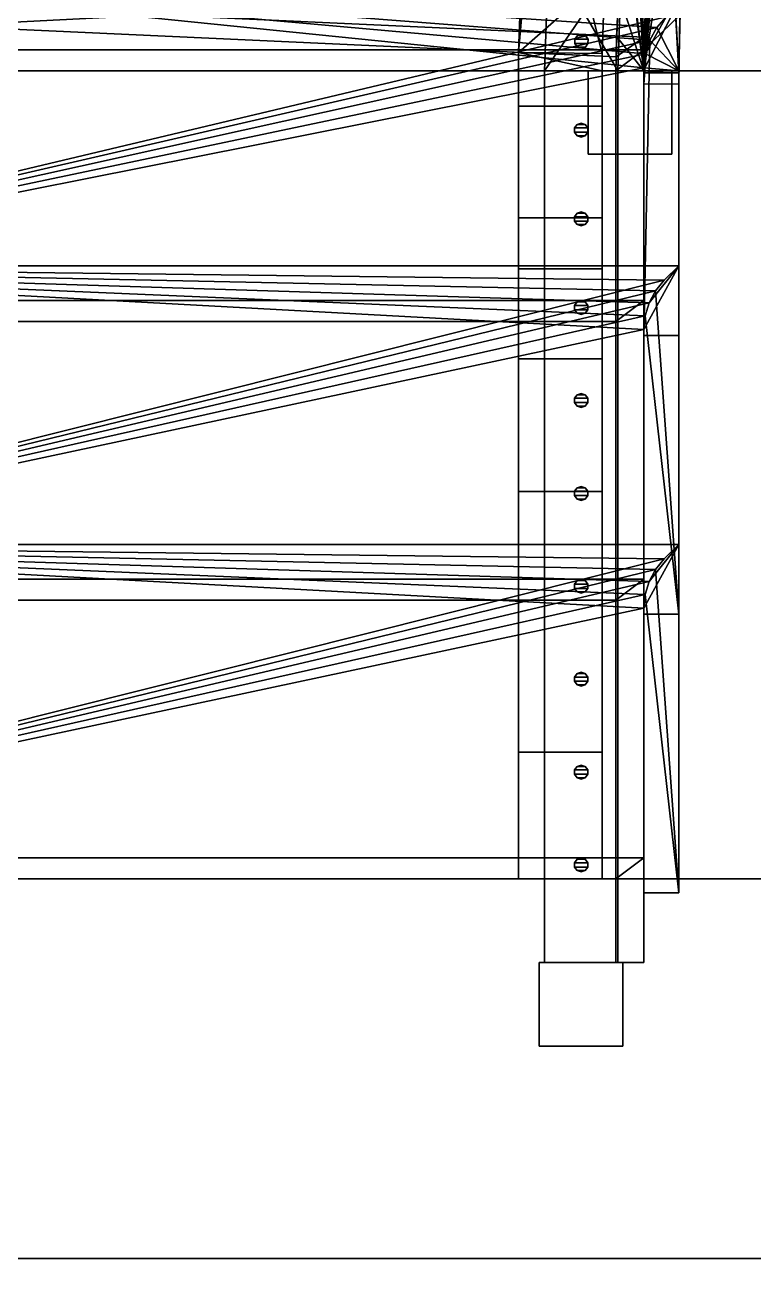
# Model space of a CAD drawing. Extents: x 0 to 258, y 0 to 209.
# Drawn here: x 64.61 to 90.76, y 25.05 to 70.01 of the extents above; entities that cross this region are included whole.
import ezdxf

# ---------------------------------------------------------------- set-up
doc = ezdxf.new("R2010")
doc.units = 0
doc.header["$MEASUREMENT"] = 0
doc.layers.add('BAR', color=7, linetype='CONTINUOUS')
doc.layers.add('STAIRDATA', color=21, linetype='CONTINUOUS')

msp = doc.modelspace()

# ---------------------------------------------------------------- linework, layer by layer
at = {"layer": 'BAR'}
for points in [[(84.80322, 69.34215, 286.91888), (84.80614, 69.49663, 286.79019), (84.3307, 69.50562, 286.79019), (84.32778, 69.35114, 286.91888)], [(84.80614, 69.49663, 254.50383), (84.80322, 69.34215, 254.50383), (84.32778, 69.35114, 254.50383), (84.3307, 69.50562, 254.50383)], [(84.3307, 69.50562, 254.50383), (84.32778, 69.35114, 254.50383), (84.32778, 69.35114, 286.91888), (84.3307, 69.50562, 286.79019)], [(84.71006, 69.21889, 287.02298), (84.80322, 69.34215, 286.91888), (84.32778, 69.35114, 286.91888), (84.41622, 69.22444, 287.02298)], [(84.80322, 69.34215, 254.50383), (84.71006, 69.21889, 254.50383), (84.41622, 69.22444, 254.50383), (84.32778, 69.35114, 254.50383)], [(84.32778, 69.35114, 254.50383), (84.41622, 69.22444, 254.50383), (84.41622, 69.22444, 287.02298), (84.32778, 69.35114, 286.91888)], [(84.80614, 69.49663, 286.79019), (84.7177, 69.62332, 286.68607), (84.42387, 69.62888, 286.68607), (84.3307, 69.50562, 286.79019)], [(84.7177, 69.62332, 254.50383), (84.80614, 69.49663, 254.50383), (84.3307, 69.50562, 254.50383), (84.42387, 69.62888, 254.50383)], [(84.42387, 69.62888, 254.50383), (84.3307, 69.50562, 254.50383), (84.3307, 69.50562, 286.79019), (84.42387, 69.62888, 286.68607)], [(84.7177, 69.62332, 286.68607), (84.57169, 69.67384, 286.6463), (84.42387, 69.62888, 286.68607)], [(84.57169, 69.67384, 254.50383), (84.7177, 69.62332, 254.50383), (84.42387, 69.62888, 254.50383)], [(84.57169, 69.67384, 254.50383), (84.42387, 69.62888, 254.50383), (84.42387, 69.62888, 286.68607), (84.57169, 69.67384, 286.6463)], [(84.7177, 69.62332, 254.50383), (84.57169, 69.67384, 254.50383), (84.57169, 69.67384, 286.6463), (84.7177, 69.62332, 286.68607)], [(84.71006, 69.21889, 254.50383), (84.80322, 69.34215, 254.50383), (84.80322, 69.34215, 286.91888), (84.71006, 69.21889, 287.02298)], [(84.80614, 69.49663, 254.50383), (84.7177, 69.62332, 254.50383), (84.7177, 69.62332, 286.68607), (84.80614, 69.49663, 286.79019)], [(84.80322, 69.34215, 254.50383), (84.80614, 69.49663, 254.50383), (84.80614, 69.49663, 286.79019), (84.80322, 69.34215, 286.91888)], [(84.56223, 69.17393, 287.06274), (84.71006, 69.21889, 287.02298), (84.41622, 69.22444, 287.02298)], [(84.71006, 69.21889, 254.50383), (84.56223, 69.17393, 254.50383), (84.41622, 69.22444, 254.50383)], [(84.41622, 69.22444, 254.50383), (84.56223, 69.17393, 254.50383), (84.56223, 69.17393, 287.06274), (84.41622, 69.22444, 287.02298)], [(84.56223, 69.17393, 254.50383), (84.71006, 69.21889, 254.50383), (84.71006, 69.21889, 287.02298), (84.56223, 69.17393, 287.06274)], [(84.79476, 66.31541, 289.39423), (84.70395, 66.44041, 289.30344), (84.41006, 66.44041, 289.30344), (84.31924, 66.31541, 289.39423)], [(84.70395, 66.44041, 254.50383), (84.79476, 66.31541, 254.50383), (84.31924, 66.31541, 254.50383), (84.41006, 66.44041, 254.50383)], [(84.41006, 66.44041, 254.50383), (84.31924, 66.31541, 254.50383), (84.31924, 66.31541, 289.39423), (84.41006, 66.44041, 289.30344)], [(84.79476, 66.1609, 289.50644), (84.79476, 66.31541, 289.39423), (84.31924, 66.31541, 289.39423), (84.31924, 66.1609, 289.50644)], [(84.79476, 66.31541, 254.50383), (84.79476, 66.1609, 254.50383), (84.31924, 66.1609, 254.50383), (84.31924, 66.31541, 254.50383)], [(84.31924, 66.31541, 254.50383), (84.31924, 66.1609, 254.50383), (84.31924, 66.1609, 289.50644), (84.31924, 66.31541, 289.39423)], [(84.70395, 66.0359, 289.59723), (84.79476, 66.1609, 289.50644), (84.31924, 66.1609, 289.50644), (84.41006, 66.0359, 289.59723)], [(84.79476, 66.1609, 254.50383), (84.70395, 66.0359, 254.50383), (84.41006, 66.0359, 254.50383), (84.31924, 66.1609, 254.50383)], [(84.31924, 66.1609, 254.50383), (84.41006, 66.0359, 254.50383), (84.41006, 66.0359, 289.59723), (84.31924, 66.1609, 289.50644)], [(84.70395, 66.44041, 289.30344), (84.557, 66.48815, 289.26874), (84.41006, 66.44041, 289.30344)], [(84.557, 66.48815, 254.50383), (84.70395, 66.44041, 254.50383), (84.41006, 66.44041, 254.50383)], [(84.557, 66.48815, 254.50383), (84.41006, 66.44041, 254.50383), (84.41006, 66.44041, 289.30344), (84.557, 66.48815, 289.26874)], [(84.70395, 66.44041, 254.50383), (84.557, 66.48815, 254.50383), (84.557, 66.48815, 289.26874), (84.70395, 66.44041, 289.30344)], [(84.79476, 66.31541, 254.50383), (84.70395, 66.44041, 254.50383), (84.70395, 66.44041, 289.30344), (84.79476, 66.31541, 289.39423)], [(84.70395, 66.0359, 254.50383), (84.79476, 66.1609, 254.50383), (84.79476, 66.1609, 289.50644), (84.70395, 66.0359, 289.59723)], [(84.79476, 66.1609, 254.50383), (84.79476, 66.31541, 254.50383), (84.79476, 66.31541, 289.39423), (84.79476, 66.1609, 289.50644)], [(84.557, 65.98815, 289.6319), (84.70395, 66.0359, 289.59723), (84.41006, 66.0359, 289.59723)], [(84.70395, 66.0359, 254.50383), (84.557, 65.98815, 254.50383), (84.41006, 66.0359, 254.50383)], [(84.41006, 66.0359, 254.50383), (84.557, 65.98815, 254.50383), (84.557, 65.98815, 289.6319), (84.41006, 66.0359, 289.59723)], [(84.557, 65.98815, 254.50383), (84.70395, 66.0359, 254.50383), (84.70395, 66.0359, 289.59723), (84.557, 65.98815, 289.6319)], [(84.79476, 63.13133, 291.70685), (84.70395, 63.25633, 291.61606), (84.41006, 63.25633, 291.61606), (84.31924, 63.13133, 291.70685)], [(84.70395, 63.25633, 254.50383), (84.79476, 63.13133, 254.50383), (84.31924, 63.13133, 254.50383), (84.41006, 63.25633, 254.50383)], [(84.41006, 63.25633, 254.50383), (84.31924, 63.13133, 254.50383), (84.31924, 63.13133, 291.70685), (84.41006, 63.25633, 291.61606)], [(84.79476, 62.97682, 291.81909), (84.79476, 63.13133, 291.70685), (84.31924, 63.13133, 291.70685), (84.31924, 62.97682, 291.81909)], [(84.79476, 63.13133, 254.50383), (84.79476, 62.97682, 254.50383), (84.31924, 62.97682, 254.50383), (84.31924, 63.13133, 254.50383)], [(84.31924, 63.13133, 254.50383), (84.31924, 62.97682, 254.50383), (84.31924, 62.97682, 291.81909), (84.31924, 63.13133, 291.70685)], [(84.70395, 62.85182, 291.90988), (84.79476, 62.97682, 291.81909), (84.31924, 62.97682, 291.81909), (84.41006, 62.85182, 291.90988)], [(84.79476, 62.97682, 254.50383), (84.70395, 62.85182, 254.50383), (84.41006, 62.85182, 254.50383), (84.31924, 62.97682, 254.50383)], [(84.31924, 62.97682, 254.50383), (84.41006, 62.85182, 254.50383), (84.41006, 62.85182, 291.90988), (84.31924, 62.97682, 291.81909)], [(84.70395, 63.25633, 291.61606), (84.557, 63.30407, 291.58139), (84.41006, 63.25633, 291.61606)], [(84.557, 63.30407, 254.50383), (84.70395, 63.25633, 254.50383), (84.41006, 63.25633, 254.50383)], [(84.557, 63.30407, 254.50383), (84.41006, 63.25633, 254.50383), (84.41006, 63.25633, 291.61606), (84.557, 63.30407, 291.58139)], [(84.70395, 63.25633, 254.50383), (84.557, 63.30407, 254.50383), (84.557, 63.30407, 291.58139), (84.70395, 63.25633, 291.61606)], [(84.79476, 63.13133, 254.50383), (84.70395, 63.25633, 254.50383), (84.70395, 63.25633, 291.61606), (84.79476, 63.13133, 291.70685)], [(84.70395, 62.85182, 254.50383), (84.79476, 62.97682, 254.50383), (84.79476, 62.97682, 291.81909), (84.70395, 62.85182, 291.90988)], [(84.79476, 62.97682, 254.50383), (84.79476, 63.13133, 254.50383), (84.79476, 63.13133, 291.70685), (84.79476, 62.97682, 291.81909)], [(84.557, 62.80407, 291.94455), (84.70395, 62.85182, 291.90988), (84.41006, 62.85182, 291.90988)], [(84.70395, 62.85182, 254.50383), (84.557, 62.80407, 254.50383), (84.41006, 62.85182, 254.50383)], [(84.41006, 62.85182, 254.50383), (84.557, 62.80407, 254.50383), (84.557, 62.80407, 291.94455), (84.41006, 62.85182, 291.90988)], [(84.557, 62.80407, 254.50383), (84.70395, 62.85182, 254.50383), (84.70395, 62.85182, 291.90988), (84.557, 62.80407, 291.94455)], [(84.79476, 59.94725, 294.0195), (84.70395, 60.07225, 293.92871), (84.41006, 60.07225, 293.92871), (84.31924, 59.94725, 294.0195)], [(84.70395, 60.07225, 261.767), (84.79476, 59.94725, 261.767), (84.31924, 59.94725, 261.767), (84.41006, 60.07225, 261.767)], [(84.41006, 60.07225, 261.767), (84.31924, 59.94725, 261.767), (84.31924, 59.94725, 294.0195), (84.41006, 60.07225, 293.92871)], [(84.79476, 59.79275, 294.13171), (84.79476, 59.94725, 294.0195), (84.31924, 59.94725, 294.0195), (84.31924, 59.79275, 294.13171)], [(84.79476, 59.94725, 261.767), (84.79476, 59.79275, 261.767), (84.31924, 59.79275, 261.767), (84.31924, 59.94725, 261.767)], [(84.31924, 59.94725, 261.767), (84.31924, 59.79275, 261.767), (84.31924, 59.79275, 294.13171), (84.31924, 59.94725, 294.0195)], [(84.70395, 60.07225, 293.92871), (84.557, 60.12, 293.89404), (84.41006, 60.07225, 293.92871)], [(84.557, 60.12, 261.767), (84.70395, 60.07225, 261.767), (84.41006, 60.07225, 261.767)], [(84.557, 60.12, 261.767), (84.41006, 60.07225, 261.767), (84.41006, 60.07225, 293.92871), (84.557, 60.12, 293.89404)], [(84.70395, 60.07225, 261.767), (84.557, 60.12, 261.767), (84.557, 60.12, 293.89404), (84.70395, 60.07225, 293.92871)], [(84.79476, 59.94725, 261.767), (84.70395, 60.07225, 261.767), (84.70395, 60.07225, 293.92871), (84.79476, 59.94725, 294.0195)], [(84.79476, 59.79275, 261.767), (84.79476, 59.94725, 261.767), (84.79476, 59.94725, 294.0195), (84.79476, 59.79275, 294.13171)], [(84.70395, 59.66775, 294.2225), (84.79476, 59.79275, 294.13171), (84.31924, 59.79275, 294.13171), (84.41006, 59.66775, 294.2225)], [(84.79476, 59.79275, 261.767), (84.70395, 59.66775, 261.767), (84.41006, 59.66775, 261.767), (84.31924, 59.79275, 261.767)], [(84.31924, 59.79275, 261.767), (84.41006, 59.66775, 261.767), (84.41006, 59.66775, 294.2225), (84.31924, 59.79275, 294.13171)], [(84.557, 59.62, 294.2572), (84.70395, 59.66775, 294.2225), (84.41006, 59.66775, 294.2225)], [(84.70395, 59.66775, 261.767), (84.557, 59.62, 261.767), (84.41006, 59.66775, 261.767)], [(84.41006, 59.66775, 261.767), (84.557, 59.62, 261.767), (84.557, 59.62, 294.2572), (84.41006, 59.66775, 294.2225)], [(84.557, 59.62, 261.767), (84.70395, 59.66775, 261.767), (84.70395, 59.66775, 294.2225), (84.557, 59.62, 294.2572)], [(84.70395, 59.66775, 261.767), (84.79476, 59.79275, 261.767), (84.79476, 59.79275, 294.13171), (84.70395, 59.66775, 294.2225)], [(84.79476, 56.61392, 296.44055), (84.70395, 56.73892, 296.34976), (84.41006, 56.73892, 296.34976), (84.31924, 56.61392, 296.44055)], [(84.70395, 56.73892, 261.767), (84.79476, 56.61392, 261.767), (84.31924, 56.61392, 261.767), (84.41006, 56.73892, 261.767)], [(84.41006, 56.73892, 261.767), (84.31924, 56.61392, 261.767), (84.31924, 56.61392, 296.44055), (84.41006, 56.73892, 296.34976)], [(84.70395, 56.73892, 296.34976), (84.557, 56.78667, 296.31509), (84.41006, 56.73892, 296.34976)], [(84.557, 56.78667, 261.767), (84.70395, 56.73892, 261.767), (84.41006, 56.73892, 261.767)], [(84.557, 56.78667, 261.767), (84.41006, 56.73892, 261.767), (84.41006, 56.73892, 296.34976), (84.557, 56.78667, 296.31509)], [(84.70395, 56.73892, 261.767), (84.557, 56.78667, 261.767), (84.557, 56.78667, 296.31509), (84.70395, 56.73892, 296.34976)], [(84.79476, 56.61392, 261.767), (84.70395, 56.73892, 261.767), (84.70395, 56.73892, 296.34976), (84.79476, 56.61392, 296.44055)], [(84.79476, 56.45941, 296.55276), (84.79476, 56.61392, 296.44055), (84.31924, 56.61392, 296.44055), (84.31924, 56.45941, 296.55276)], [(84.79476, 56.61392, 261.767), (84.79476, 56.45941, 261.767), (84.31924, 56.45941, 261.767), (84.31924, 56.61392, 261.767)], [(84.31924, 56.61392, 261.767), (84.31924, 56.45941, 261.767), (84.31924, 56.45941, 296.55276), (84.31924, 56.61392, 296.44055)], [(84.70395, 56.33441, 296.64355), (84.79476, 56.45941, 296.55276), (84.31924, 56.45941, 296.55276), (84.41006, 56.33441, 296.64355)], [(84.79476, 56.45941, 261.767), (84.70395, 56.33441, 261.767), (84.41006, 56.33441, 261.767), (84.31924, 56.45941, 261.767)], [(84.31924, 56.45941, 261.767), (84.41006, 56.33441, 261.767), (84.41006, 56.33441, 296.64355), (84.31924, 56.45941, 296.55276)], [(84.557, 56.28667, 296.67825), (84.70395, 56.33441, 296.64355), (84.41006, 56.33441, 296.64355)], [(84.70395, 56.33441, 261.767), (84.557, 56.28667, 261.767), (84.41006, 56.33441, 261.767)], [(84.41006, 56.33441, 261.767), (84.557, 56.28667, 261.767), (84.557, 56.28667, 296.67825), (84.41006, 56.33441, 296.64355)], [(84.557, 56.28667, 261.767), (84.70395, 56.33441, 261.767), (84.70395, 56.33441, 296.64355), (84.557, 56.28667, 296.67825)], [(84.70395, 56.33441, 261.767), (84.79476, 56.45941, 261.767), (84.79476, 56.45941, 296.55276), (84.70395, 56.33441, 296.64355)], [(84.79476, 56.45941, 261.767), (84.79476, 56.61392, 261.767), (84.79476, 56.61392, 296.44055), (84.79476, 56.45941, 296.55276)], [(84.79476, 53.28059, 298.8616), (84.70395, 53.40559, 298.77081), (84.41006, 53.40559, 298.77081), (84.31924, 53.28059, 298.8616)], [(84.70395, 53.40559, 261.767), (84.79476, 53.28059, 261.767), (84.31924, 53.28059, 261.767), (84.41006, 53.40559, 261.767)], [(84.41006, 53.40559, 261.767), (84.31924, 53.28059, 261.767), (84.31924, 53.28059, 298.8616), (84.41006, 53.40559, 298.77081)], [(84.79476, 53.12608, 298.97382), (84.79476, 53.28059, 298.8616), (84.31924, 53.28059, 298.8616), (84.31924, 53.12608, 298.97382)], [(84.79476, 53.28059, 261.767), (84.79476, 53.12608, 261.767), (84.31924, 53.12608, 261.767), (84.31924, 53.28059, 261.767)], [(84.31924, 53.28059, 261.767), (84.31924, 53.12608, 261.767), (84.31924, 53.12608, 298.97382), (84.31924, 53.28059, 298.8616)], [(84.70395, 53.00108, 299.06461), (84.79476, 53.12608, 298.97382), (84.31924, 53.12608, 298.97382), (84.41006, 53.00108, 299.06461)], [(84.79476, 53.12608, 261.767), (84.70395, 53.00108, 261.767), (84.41006, 53.00108, 261.767), (84.31924, 53.12608, 261.767)], [(84.31924, 53.12608, 261.767), (84.41006, 53.00108, 261.767), (84.41006, 53.00108, 299.06461), (84.31924, 53.12608, 298.97382)], [(84.70395, 53.40559, 298.77081), (84.557, 53.45333, 298.73615), (84.41006, 53.40559, 298.77081)], [(84.557, 53.45333, 261.767), (84.70395, 53.40559, 261.767), (84.41006, 53.40559, 261.767)], [(84.557, 53.45333, 261.767), (84.41006, 53.40559, 261.767), (84.41006, 53.40559, 298.77081), (84.557, 53.45333, 298.73615)], [(84.70395, 53.40559, 261.767), (84.557, 53.45333, 261.767), (84.557, 53.45333, 298.73615), (84.70395, 53.40559, 298.77081)], [(84.79476, 53.28059, 261.767), (84.70395, 53.40559, 261.767), (84.70395, 53.40559, 298.77081), (84.79476, 53.28059, 298.8616)], [(84.70395, 53.00108, 261.767), (84.79476, 53.12608, 261.767), (84.79476, 53.12608, 298.97382), (84.70395, 53.00108, 299.06461)], [(84.79476, 53.12608, 261.767), (84.79476, 53.28059, 261.767), (84.79476, 53.28059, 298.8616), (84.79476, 53.12608, 298.97382)], [(84.557, 52.95333, 299.0993), (84.70395, 53.00108, 299.06461), (84.41006, 53.00108, 299.06461)], [(84.70395, 53.00108, 261.767), (84.557, 52.95333, 261.767), (84.41006, 53.00108, 261.767)], [(84.41006, 53.00108, 261.767), (84.557, 52.95333, 261.767), (84.557, 52.95333, 299.0993), (84.41006, 53.00108, 299.06461)], [(84.557, 52.95333, 261.767), (84.70395, 53.00108, 261.767), (84.70395, 53.00108, 299.06461), (84.557, 52.95333, 299.0993)], [(84.79476, 49.94725, 301.28265), (84.70395, 50.07225, 301.19186), (84.41006, 50.07225, 301.19186), (84.31924, 49.94725, 301.28265)], [(84.70395, 50.07225, 269.03015), (84.79476, 49.94725, 269.03015), (84.31924, 49.94725, 269.03015), (84.41006, 50.07225, 269.03015)], [(84.41006, 50.07225, 269.03015), (84.31924, 49.94725, 269.03015), (84.31924, 49.94725, 301.28265), (84.41006, 50.07225, 301.19186)], [(84.79476, 49.79275, 301.39487), (84.79476, 49.94725, 301.28265), (84.31924, 49.94725, 301.28265), (84.31924, 49.79275, 301.39487)], [(84.79476, 49.94725, 269.03015), (84.79476, 49.79275, 269.03015), (84.31924, 49.79275, 269.03015), (84.31924, 49.94725, 269.03015)], [(84.31924, 49.94725, 269.03015), (84.31924, 49.79275, 269.03015), (84.31924, 49.79275, 301.39487), (84.31924, 49.94725, 301.28265)], [(84.70395, 50.07225, 301.19186), (84.557, 50.12, 301.1572), (84.41006, 50.07225, 301.19186)], [(84.557, 50.12, 269.03015), (84.70395, 50.07225, 269.03015), (84.41006, 50.07225, 269.03015)], [(84.557, 50.12, 269.03015), (84.41006, 50.07225, 269.03015), (84.41006, 50.07225, 301.19186), (84.557, 50.12, 301.1572)], [(84.70395, 50.07225, 269.03015), (84.557, 50.12, 269.03015), (84.557, 50.12, 301.1572), (84.70395, 50.07225, 301.19186)], [(84.79476, 49.94725, 269.03015), (84.70395, 50.07225, 269.03015), (84.70395, 50.07225, 301.19186), (84.79476, 49.94725, 301.28265)], [(84.79476, 49.79275, 269.03015), (84.79476, 49.94725, 269.03015), (84.79476, 49.94725, 301.28265), (84.79476, 49.79275, 301.39487)], [(84.70395, 49.66775, 301.48566), (84.79476, 49.79275, 301.39487), (84.31924, 49.79275, 301.39487), (84.41006, 49.66775, 301.48566)], [(84.79476, 49.79275, 269.03015), (84.70395, 49.66775, 269.03015), (84.41006, 49.66775, 269.03015), (84.31924, 49.79275, 269.03015)], [(84.31924, 49.79275, 269.03015), (84.41006, 49.66775, 269.03015), (84.41006, 49.66775, 301.48566), (84.31924, 49.79275, 301.39487)], [(84.557, 49.62, 301.52036), (84.70395, 49.66775, 301.48566), (84.41006, 49.66775, 301.48566)], [(84.70395, 49.66775, 269.03015), (84.557, 49.62, 269.03015), (84.41006, 49.66775, 269.03015)], [(84.41006, 49.66775, 269.03015), (84.557, 49.62, 269.03015), (84.557, 49.62, 301.52036), (84.41006, 49.66775, 301.48566)], [(84.557, 49.62, 269.03015), (84.70395, 49.66775, 269.03015), (84.70395, 49.66775, 301.48566), (84.557, 49.62, 301.52036)], [(84.70395, 49.66775, 269.03015), (84.79476, 49.79275, 269.03015), (84.79476, 49.79275, 301.39487), (84.70395, 49.66775, 301.48566)], [(84.70395, 46.73892, 303.61292), (84.557, 46.78667, 303.57825), (84.41006, 46.73892, 303.61292)], [(84.557, 46.78667, 269.03015), (84.70395, 46.73892, 269.03015), (84.41006, 46.73892, 269.03015)], [(84.557, 46.78667, 269.03015), (84.41006, 46.73892, 269.03015), (84.41006, 46.73892, 303.61292), (84.557, 46.78667, 303.57825)], [(84.70395, 46.73892, 269.03015), (84.557, 46.78667, 269.03015), (84.557, 46.78667, 303.57825), (84.70395, 46.73892, 303.61292)], [(84.79476, 46.61392, 303.7037), (84.70395, 46.73892, 303.61292), (84.41006, 46.73892, 303.61292), (84.31924, 46.61392, 303.7037)], [(84.70395, 46.73892, 269.03015), (84.79476, 46.61392, 269.03015), (84.31924, 46.61392, 269.03015), (84.41006, 46.73892, 269.03015)], [(84.41006, 46.73892, 269.03015), (84.31924, 46.61392, 269.03015), (84.31924, 46.61392, 303.7037), (84.41006, 46.73892, 303.61292)], [(84.79476, 46.45941, 303.81595), (84.79476, 46.61392, 303.7037), (84.31924, 46.61392, 303.7037), (84.31924, 46.45941, 303.81595)], [(84.79476, 46.61392, 269.03015), (84.79476, 46.45941, 269.03015), (84.31924, 46.45941, 269.03015), (84.31924, 46.61392, 269.03015)], [(84.31924, 46.61392, 269.03015), (84.31924, 46.45941, 269.03015), (84.31924, 46.45941, 303.81595), (84.31924, 46.61392, 303.7037)], [(84.70395, 46.33441, 303.90671), (84.79476, 46.45941, 303.81595), (84.31924, 46.45941, 303.81595), (84.41006, 46.33441, 303.90671)], [(84.79476, 46.45941, 269.03015), (84.70395, 46.33441, 269.03015), (84.41006, 46.33441, 269.03015), (84.31924, 46.45941, 269.03015)], [(84.31924, 46.45941, 269.03015), (84.41006, 46.33441, 269.03015), (84.41006, 46.33441, 303.90671), (84.31924, 46.45941, 303.81595)], [(84.557, 46.28667, 303.94141), (84.70395, 46.33441, 303.90671), (84.41006, 46.33441, 303.90671)], [(84.70395, 46.33441, 269.03015), (84.557, 46.28667, 269.03015), (84.41006, 46.33441, 269.03015)], [(84.41006, 46.33441, 269.03015), (84.557, 46.28667, 269.03015), (84.557, 46.28667, 303.94141), (84.41006, 46.33441, 303.90671)], [(84.557, 46.28667, 269.03015), (84.70395, 46.33441, 269.03015), (84.70395, 46.33441, 303.90671), (84.557, 46.28667, 303.94141)], [(84.79476, 46.61392, 269.03015), (84.70395, 46.73892, 269.03015), (84.70395, 46.73892, 303.61292), (84.79476, 46.61392, 303.7037)], [(84.70395, 46.33441, 269.03015), (84.79476, 46.45941, 269.03015), (84.79476, 46.45941, 303.81595), (84.70395, 46.33441, 303.90671)], [(84.79476, 46.45941, 269.03015), (84.79476, 46.61392, 269.03015), (84.79476, 46.61392, 303.7037), (84.79476, 46.45941, 303.81595)], [(84.79476, 43.28059, 306.12476), (84.70395, 43.40559, 306.03397), (84.41006, 43.40559, 306.03397), (84.31924, 43.28059, 306.12476)], [(84.70395, 43.40559, 269.03015), (84.79476, 43.28059, 269.03015), (84.31924, 43.28059, 269.03015), (84.41006, 43.40559, 269.03015)], [(84.41006, 43.40559, 269.03015), (84.31924, 43.28059, 269.03015), (84.31924, 43.28059, 306.12476), (84.41006, 43.40559, 306.03397)], [(84.79476, 43.12608, 306.237), (84.79476, 43.28059, 306.12476), (84.31924, 43.28059, 306.12476), (84.31924, 43.12608, 306.237)], [(84.79476, 43.28059, 269.03015), (84.79476, 43.12608, 269.03015), (84.31924, 43.12608, 269.03015), (84.31924, 43.28059, 269.03015)], [(84.31924, 43.28059, 269.03015), (84.31924, 43.12608, 269.03015), (84.31924, 43.12608, 306.237), (84.31924, 43.28059, 306.12476)], [(84.70395, 43.40559, 306.03397), (84.557, 43.45333, 305.9993), (84.41006, 43.40559, 306.03397)], [(84.557, 43.45333, 269.03015), (84.70395, 43.40559, 269.03015), (84.41006, 43.40559, 269.03015)], [(84.557, 43.45333, 269.03015), (84.41006, 43.40559, 269.03015), (84.41006, 43.40559, 306.03397), (84.557, 43.45333, 305.9993)], [(84.70395, 43.40559, 269.03015), (84.557, 43.45333, 269.03015), (84.557, 43.45333, 305.9993), (84.70395, 43.40559, 306.03397)], [(84.79476, 43.28059, 269.03015), (84.70395, 43.40559, 269.03015), (84.70395, 43.40559, 306.03397), (84.79476, 43.28059, 306.12476)], [(84.79476, 43.12608, 269.03015), (84.79476, 43.28059, 269.03015), (84.79476, 43.28059, 306.12476), (84.79476, 43.12608, 306.237)], [(84.70395, 43.00108, 306.32779), (84.79476, 43.12608, 306.237), (84.31924, 43.12608, 306.237), (84.41006, 43.00108, 306.32779)], [(84.79476, 43.12608, 269.03015), (84.70395, 43.00108, 269.03015), (84.41006, 43.00108, 269.03015), (84.31924, 43.12608, 269.03015)], [(84.31924, 43.12608, 269.03015), (84.41006, 43.00108, 269.03015), (84.41006, 43.00108, 306.32779), (84.31924, 43.12608, 306.237)], [(84.557, 42.95333, 306.36246), (84.70395, 43.00108, 306.32779), (84.41006, 43.00108, 306.32779)], [(84.70395, 43.00108, 269.03015), (84.557, 42.95333, 269.03015), (84.41006, 43.00108, 269.03015)], [(84.41006, 43.00108, 269.03015), (84.557, 42.95333, 269.03015), (84.557, 42.95333, 306.36246), (84.41006, 43.00108, 306.32779)], [(84.557, 42.95333, 269.03015), (84.70395, 43.00108, 269.03015), (84.70395, 43.00108, 306.32779), (84.557, 42.95333, 306.36246)], [(84.70395, 43.00108, 269.03015), (84.79476, 43.12608, 269.03015), (84.79476, 43.12608, 306.237), (84.70395, 43.00108, 306.32779)], [(84.79476, 39.94725, 308.54581), (84.70395, 40.07225, 308.45502), (84.41006, 40.07225, 308.45502), (84.31924, 39.94725, 308.54581)], [(84.70395, 40.07225, 276.2933), (84.79476, 39.94725, 276.2933), (84.31924, 39.94725, 276.2933), (84.41006, 40.07225, 276.2933)], [(84.41006, 40.07225, 276.2933), (84.31924, 39.94725, 276.2933), (84.31924, 39.94725, 308.54581), (84.41006, 40.07225, 308.45502)], [(84.70395, 40.07225, 308.45502), (84.557, 40.12, 308.42035), (84.41006, 40.07225, 308.45502)], [(84.557, 40.12, 276.2933), (84.70395, 40.07225, 276.2933), (84.41006, 40.07225, 276.2933)], [(84.557, 40.12, 276.2933), (84.41006, 40.07225, 276.2933), (84.41006, 40.07225, 308.45502), (84.557, 40.12, 308.42035)], [(84.70395, 40.07225, 276.2933), (84.557, 40.12, 276.2933), (84.557, 40.12, 308.42035), (84.70395, 40.07225, 308.45502)], [(84.79476, 39.94725, 276.2933), (84.70395, 40.07225, 276.2933), (84.70395, 40.07225, 308.45502), (84.79476, 39.94725, 308.54581)], [(84.79476, 39.79275, 308.65805), (84.79476, 39.94725, 308.54581), (84.31924, 39.94725, 308.54581), (84.31924, 39.79275, 308.65805)], [(84.79476, 39.94725, 276.2933), (84.79476, 39.79275, 276.2933), (84.31924, 39.79275, 276.2933), (84.31924, 39.94725, 276.2933)], [(84.31924, 39.94725, 276.2933), (84.31924, 39.79275, 276.2933), (84.31924, 39.79275, 308.65805), (84.31924, 39.94725, 308.54581)], [(84.70395, 39.66775, 308.74884), (84.79476, 39.79275, 308.65805), (84.31924, 39.79275, 308.65805), (84.41006, 39.66775, 308.74884)], [(84.79476, 39.79275, 276.2933), (84.70395, 39.66775, 276.2933), (84.41006, 39.66775, 276.2933), (84.31924, 39.79275, 276.2933)], [(84.31924, 39.79275, 276.2933), (84.41006, 39.66775, 276.2933), (84.41006, 39.66775, 308.74884), (84.31924, 39.79275, 308.65805)], [(84.557, 39.62, 308.78351), (84.70395, 39.66775, 308.74884), (84.41006, 39.66775, 308.74884)], [(84.70395, 39.66775, 276.2933), (84.557, 39.62, 276.2933), (84.41006, 39.66775, 276.2933)], [(84.41006, 39.66775, 276.2933), (84.557, 39.62, 276.2933), (84.557, 39.62, 308.78351), (84.41006, 39.66775, 308.74884)], [(84.557, 39.62, 276.2933), (84.70395, 39.66775, 276.2933), (84.70395, 39.66775, 308.74884), (84.557, 39.62, 308.78351)], [(84.70395, 39.66775, 276.2933), (84.79476, 39.79275, 276.2933), (84.79476, 39.79275, 308.65805), (84.70395, 39.66775, 308.74884)], [(84.79476, 39.79275, 276.2933), (84.79476, 39.94725, 276.2933), (84.79476, 39.94725, 308.54581), (84.79476, 39.79275, 308.65805)]]:
    msp.add_3dface(points, dxfattribs=at)
at = {"layer": 'STAIRDATA'}
for points in [[(257.677, 208.677, 0.00394), (0, 208.677, 0.00394), (0, 25.75, 0.00394), (257.677, 25.75, 0.00394)], [(257.677, 25.75), (0, 25.75), (0, 208.677), (257.677, 208.677)], [(91.65668, 92.93414, 219.60675), (87.06821, 73.65027, 237.13069), (86.82048, 69.57083, 240.76227)], [(90.20515, 89.81889, 222.60437), (91.65668, 92.93414, 219.60675), (86.82048, 69.57083, 240.76227)], [(90.20515, 89.81889, 222.60437), (86.82048, 69.57083, 240.76227), (86.807, 68.37, 241.82913)], [(88.71402, 85.93174, 226.23595), (90.20515, 89.81889, 222.60437), (86.807, 68.37, 241.82913)], [(46.68482, 87.21509, 247.24068), (44.85813, 71.49464, 247.24068), (86.82048, 69.57083, 247.24068), (86.92532, 71.92615, 247.24068)], [(88.48437, 85.242, 226.8699), (88.71402, 85.93174, 226.23595), (86.807, 68.37, 241.82913)], [(44.80994, 69.11977, 129.55275), (46.33704, 85.39633, 129.55275), (88.89411, 77.68546, 129.55275), (88.33658, 77.2941, 129.55275)], [(46.33704, 85.39633, 130.61275), (44.80994, 69.11977, 130.61275), (86.81226, 69.11977, 130.61275), (86.88625, 71.28079, 130.61275)], [(87.52397, 81.9421, 229.86752), (88.48437, 85.242, 226.8699), (86.807, 68.37, 241.82913)], [(86.64194, 77.87326, 233.4991), (87.52397, 81.9421, 229.86752), (86.807, 68.37, 241.82913)], [(86.46778, 76.83098, 114.31321), (87.24932, 80.82524, 110.4729), (86.807, 68.37, 122.32724)], [(87.24932, 80.82524, 110.4729), (86.8792, 71.14857, 119.6559), (86.807, 68.37, 122.32724)], [(83.08661, 77.8477, 246.18068), (82.67592, 74.90137, 246.18068), (82.41684, 71.93787, 246.18068), (82.31072, 69.0268, 246.18068)], [(83.08661, 77.8477, 246.18068), (82.31072, 69.0268, 246.18068), (85.30945, 68.88932, 246.18068), (85.31052, 68.99283, 246.18068)], [(83.08661, 77.8477, 246.18068), (85.31052, 68.99283, 246.18068), (85.41116, 71.75332, 246.18068)], [(86.51996, 77.15661, 234.13307), (86.64194, 77.87326, 233.4991), (86.807, 68.37, 241.82913)], [(87.80618, 77.5679, 247.24068), (87.57649, 77.10832, 247.24068), (88.05701, 68.39672, 247.24068), (88.12241, 70.98361, 247.24068)], [(44.80994, 69.11977, 129.55275), (88.33658, 77.2941, 129.55275), (87.94862, 76.95727, 129.55275)], [(44.80994, 69.11977, 129.55275), (87.94862, 76.95727, 129.55275), (87.63771, 76.54825, 129.55275)], [(86.07309, 73.74896, 237.13069), (86.51996, 77.15661, 234.13307), (86.807, 68.37, 241.82913)], [(87.57649, 77.10832, 247.24068), (86.92532, 71.92615, 247.24068), (86.82048, 69.57083, 247.24068), (86.80701, 68.39736, 247.24068)], [(87.57649, 77.10832, 247.24068), (86.80701, 68.39736, 247.24068), (86.80701, 68.29102, 247.24068), (88.05701, 68.29038, 247.24068)], [(87.57649, 77.10832, 247.24068), (88.05701, 68.29038, 247.24068), (88.05701, 68.39672, 247.24068)], [(44.80994, 69.11977, 129.55275), (87.63771, 76.54825, 129.55275), (87.41698, 76.0843, 129.55275)], [(86.35971, 76.1121, 114.99899), (86.46778, 76.83098, 114.31321), (86.807, 68.37, 122.32724)], [(44.80994, 69.11977, 129.55275), (87.41698, 76.0843, 129.55275), (87.29575, 75.58504, 129.55275)], [(86.10101, 74.02338, 116.98455), (86.35971, 76.1121, 114.99899), (86.807, 68.37, 122.32724)], [(87.41698, 76.0843, 130.61275), (86.88625, 71.28079, 130.61275), (86.81226, 69.11977, 130.61275), (86.80917, 67.88775, 130.61275)], [(87.41698, 76.0843, 130.61275), (86.80917, 67.88775, 130.61275), (88.05912, 67.89902, 130.61275), (88.09482, 70.35766, 130.61275)], [(44.80994, 69.11977, 129.55275), (87.29575, 75.58504, 129.55275), (87.04749, 73.43706, 129.55275)], [(86.80701, 68.39736, 246.18068), (86.82048, 69.57083, 246.18068), (86.92532, 71.92615, 246.18068), (87.13383, 74.27456, 246.18068)], [(86.80701, 68.39736, 246.18068), (87.13383, 74.27456, 246.18068), (88.31581, 73.56409, 246.18068), (88.12241, 70.98361, 246.18068)], [(86.10101, 74.02338, 129.55275), (85.88055, 71.20051, 129.55275), (85.807, 68.37, 129.55275), (86.807, 68.37, 129.55275)], [(86.07309, 73.74896, 246.18068), (85.82073, 69.59328, 246.18068), (85.80926, 68.8664, 246.18068), (86.82048, 69.57083, 246.18068)], [(85.82073, 69.59328, 240.76227), (86.07309, 73.74896, 237.13069), (86.807, 68.37, 241.82913)], [(86.07309, 73.74896, 237.13069), (85.82073, 69.59328, 240.76227), (85.82073, 69.59328, 246.18068), (86.07309, 73.74896, 246.18068)], [(85.88055, 71.20051, 119.6559), (86.10101, 74.02338, 116.98455), (86.807, 68.37, 122.32724)], [(86.07309, 73.74896, 246.18068), (86.82048, 69.57083, 246.18068), (87.06821, 73.65027, 246.18068)], [(86.10101, 74.02338, 129.55275), (86.807, 68.37, 129.55275), (86.8792, 71.14857, 129.55275)], [(44.80994, 69.11977, 129.55275), (87.04749, 73.43706, 129.55275), (86.88625, 71.28079, 129.55275)], [(87.06821, 73.65027, 246.18068), (86.82048, 69.57083, 246.18068), (86.82048, 69.57083, 240.76227), (87.06821, 73.65027, 237.13069)], [(44.807, 60.12, 253.44383), (44.90721, 72.7437, 253.44383), (88.11182, 70.76294, 253.44383), (87.61131, 70.30089, 253.44383)], [(44.90721, 72.7437, 254.50383), (44.807, 60.12, 254.50383), (86.807, 60.12, 254.50383), (86.80709, 68.46856, 254.50383)], [(44.90721, 72.7437, 254.50383), (87.27161, 69.91544, 254.50383), (87.61131, 70.30089, 254.50383)], [(44.90721, 72.7437, 254.50383), (87.01788, 69.4687, 254.50383), (87.27161, 69.91544, 254.50383)], [(44.90721, 72.7437, 254.50383), (86.86082, 68.97952, 254.50383), (87.01788, 69.4687, 254.50383)], [(44.90721, 72.7437, 254.50383), (86.80709, 68.46856, 254.50383), (86.86082, 68.97952, 254.50383)], [(85.8695, 68.37, 290.68124), (83.40325, 72.62351, 287.13519), (83.2445, 68.37, 290.68124)], [(86.02095, 72.42784, 284.207), (83.2445, 68.37, 287.75302), (83.40325, 72.62351, 284.207)], [(83.40325, 72.62351, 284.207), (83.2445, 68.37, 287.75302), (83.2445, 68.37, 290.68124), (83.40325, 72.62351, 287.13519)], [(86.02095, 72.42784, 284.207), (85.8695, 68.37, 287.75302), (83.2445, 68.37, 287.75302)], [(85.8695, 68.37, 290.68124), (86.02095, 72.42784, 287.13519), (83.40325, 72.62351, 287.13519)], [(86.02095, 72.42784, 287.13519), (85.8695, 68.37, 290.68124), (85.8695, 68.37, 287.75302), (86.02095, 72.42784, 284.207)], [(82.31072, 69.0268, 234.11476), (82.41684, 71.93787, 231.73621), (85.41116, 71.75332, 231.73621)], [(82.41684, 71.93787, 231.73621), (82.31072, 69.0268, 234.11476), (82.31072, 69.0268, 246.18068), (82.41684, 71.93787, 246.18068)], [(86.82048, 69.57083, 253.44383), (44.85813, 71.49464, 253.44383), (44.83653, 70.74484, 253.44383), (85.80926, 68.8664, 253.44383)], [(85.80926, 68.8664, 246.18068), (44.83653, 70.74484, 246.18068), (44.85813, 71.49464, 246.18068), (86.82048, 69.57083, 246.18068)], [(86.92532, 71.92615, 246.18068), (86.82048, 69.57083, 246.18068), (44.85813, 71.49464, 246.18068)], [(44.85813, 71.49464, 247.24068), (44.85813, 71.49464, 246.18068), (86.82048, 69.57083, 246.18068), (86.82048, 69.57083, 247.24068)], [(86.82048, 69.57083, 246.18068), (44.85813, 71.49464, 246.18068), (44.85813, 71.49464, 253.44383), (86.82048, 69.57083, 253.44383)], [(82.31072, 69.0268, 234.11476), (85.41116, 71.75332, 231.73621), (85.31052, 68.99283, 234.11476)], [(85.41116, 71.75332, 246.18068), (85.31052, 68.99283, 246.18068), (85.31052, 68.99283, 234.11476), (85.41116, 71.75332, 231.73621)], [(86.88625, 71.28079, 129.55275), (86.81226, 69.11977, 129.55275), (44.80994, 69.11977, 129.55275)], [(85.807, 68.37, 122.32724), (85.88055, 71.20051, 119.6559), (86.807, 68.37, 122.32724)], [(85.88055, 71.20051, 119.6559), (85.807, 68.37, 122.32724), (85.807, 68.37, 129.55275), (85.88055, 71.20051, 129.55275)], [(86.8792, 71.14857, 129.55275), (86.807, 68.37, 129.55275), (86.807, 68.37, 122.32724), (86.8792, 71.14857, 119.6559)], [(88.09482, 70.35766, 129.55275), (86.81226, 69.11977, 129.55275), (86.88625, 71.28079, 129.55275)], [(44.83653, 70.74484, 246.18068), (85.80926, 68.8664, 246.18068), (85.80926, 68.8664, 253.44383), (44.83653, 70.74484, 253.44383)], [(86.80701, 68.29102, 246.18068), (86.80701, 68.39736, 246.18068), (88.12241, 70.98361, 246.18068), (88.05701, 68.39672, 246.18068)], [(86.86082, 68.97952, 253.44383), (87.61131, 70.30089, 253.44383), (88.11182, 70.76294, 253.44383), (88.057, 68.37, 253.44383)], [(88.057, 68.37, 254.50383), (88.11182, 70.76294, 254.50383), (87.61131, 70.30089, 254.50383), (87.27161, 69.91544, 254.50383)], [(88.057, 68.37, 254.50383), (88.057, 68.37, 253.44383), (88.11182, 70.76294, 253.44383), (88.11182, 70.76294, 254.50383)], [(88.05701, 68.39672, 247.24068), (88.05701, 68.39672, 246.18068), (88.12241, 70.98361, 246.18068), (88.12241, 70.98361, 247.24068)], [(44.807, 60.12, 253.44383), (87.61131, 70.30089, 253.44383), (87.27161, 69.91544, 253.44383)], [(88.09482, 70.35766, 129.55275), (88.05912, 67.89902, 129.55275), (86.80917, 67.88775, 129.55275), (86.81226, 69.11977, 129.55275)], [(86.86082, 68.97952, 253.44383), (87.01788, 69.4687, 253.44383), (87.27161, 69.91544, 253.44383), (87.61131, 70.30089, 253.44383)], [(88.05912, 67.89902, 130.61275), (88.05912, 67.89902, 129.55275), (88.09482, 70.35766, 129.55275), (88.09482, 70.35766, 130.61275)], [(44.807, 60.12, 253.44383), (87.27161, 69.91544, 253.44383), (87.01788, 69.4687, 253.44383)], [(88.057, 68.37, 254.50383), (87.27161, 69.91544, 254.50383), (87.01788, 69.4687, 254.50383)], [(44.807, 60.12, 253.44383), (87.01788, 69.4687, 253.44383), (86.86082, 68.97952, 253.44383)], [(85.807, 68.37, 241.82913), (85.80926, 68.8664, 241.39622), (85.82073, 69.59328, 240.76227), (86.807, 68.37, 241.82913)], [(85.80926, 68.8664, 253.44383), (85.807, 68.37, 253.44383), (86.807, 68.37, 253.44383), (86.82048, 69.57083, 253.44383)], [(85.82073, 69.59328, 240.76227), (85.80926, 68.8664, 241.39622), (85.80926, 68.8664, 246.18068), (85.82073, 69.59328, 246.18068)], [(85.80926, 68.8664, 246.18068), (86.82048, 69.57083, 246.18068), (86.82048, 69.57083, 253.44383), (85.80926, 68.8664, 253.44383)], [(85.80926, 68.8664, 246.18068), (85.80926, 68.8664, 253.44383), (86.82048, 69.57083, 253.44383), (86.82048, 69.57083, 246.18068)], [(86.82048, 69.57083, 253.44383), (86.807, 68.37, 253.44383), (86.807, 68.37, 241.82913), (86.82048, 69.57083, 240.76227)], [(87.01788, 69.4687, 254.50383), (86.86082, 68.97952, 254.50383), (86.80709, 68.46856, 254.50383), (86.807, 58.87, 254.50383)], [(87.01788, 69.4687, 254.50383), (86.807, 58.87, 254.50383), (88.057, 58.87, 254.50383), (88.057, 68.37, 254.50383)], [(86.82048, 69.57083, 247.24068), (86.82048, 69.57083, 246.18068), (86.80701, 68.39736, 246.18068), (86.80701, 68.39736, 247.24068)], [(86.81226, 69.11977, 137.23331), (44.80994, 69.11977, 137.23331), (44.807, 68.37, 137.23331), (85.807, 68.37, 137.23331)], [(85.807, 68.37, 129.55275), (44.807, 68.37, 129.55275), (44.80994, 69.11977, 129.55275), (86.81226, 69.11977, 129.55275)], [(44.807, 60.12, 253.44383), (86.86082, 68.97952, 253.44383), (86.80709, 68.46856, 253.44383)], [(44.80994, 69.11977, 130.61275), (44.80994, 69.11977, 129.55275), (86.81226, 69.11977, 129.55275), (86.81226, 69.11977, 130.61275)], [(86.81226, 69.11977, 129.55275), (44.80994, 69.11977, 129.55275), (44.80994, 69.11977, 137.23331), (86.81226, 69.11977, 137.23331)], [(82.31072, 69.0268, 253.44383), (82.307, 68.37, 253.44383), (85.307, 68.37, 253.44383), (85.30945, 68.88932, 253.44383)], [(82.307, 68.37, 234.651), (82.31072, 69.0268, 234.11476), (85.307, 68.37, 234.651)], [(82.31072, 69.0268, 234.11476), (82.307, 68.37, 234.651), (82.307, 68.37, 253.44383), (82.31072, 69.0268, 253.44383)], [(82.31072, 69.0268, 246.18068), (82.31072, 69.0268, 253.44383), (85.30945, 68.88932, 253.44383), (85.30945, 68.88932, 246.18068)], [(85.30945, 68.88932, 234.20387), (85.307, 68.37, 234.651), (82.31072, 69.0268, 234.11476)], [(82.31072, 69.0268, 234.11476), (85.31052, 68.99283, 234.11476), (85.30945, 68.88932, 234.20387)], [(85.30945, 68.88932, 253.44383), (85.307, 68.37, 253.44383), (85.307, 68.37, 234.651), (85.30945, 68.88932, 234.20387)], [(85.31052, 68.99283, 246.18068), (85.30945, 68.88932, 246.18068), (85.30945, 68.88932, 234.20387), (85.31052, 68.99283, 234.11476)], [(85.807, 68.37, 129.55275), (86.81226, 69.11977, 129.55275), (86.81226, 69.11977, 137.23331), (85.807, 68.37, 137.23331)], [(85.80926, 68.8664, 241.39622), (85.807, 68.37, 241.82913), (85.807, 68.37, 253.44383), (85.80926, 68.8664, 253.44383)], [(88.057, 68.37, 253.44383), (86.80709, 68.46856, 253.44383), (86.86082, 68.97952, 253.44383)], [(86.81226, 69.11977, 130.61275), (86.81226, 69.11977, 129.55275), (86.80917, 67.88775, 129.55275), (86.80917, 67.88775, 130.61275)], [(0, 25.75, 138.28937), (257.677, 25.75, 138.28937), (91.307, 68.37, 138.28937), (43.307, 68.37, 138.28937)], [(43.307, 68.37, 121.53937), (91.307, 68.37, 121.53937), (257.677, 25.75, 121.53937), (0, 25.75, 121.53937)], [(91.307, 68.37, 121.53937), (43.307, 68.37, 121.53937), (43.307, 68.37, 138.28937), (91.307, 68.37, 138.28937)], [(86.80709, 68.46856, 253.44383), (86.807, 60.12, 253.44383), (44.807, 60.12, 253.44383)], [(44.807, 68.37, 129.55275), (85.807, 68.37, 129.55275), (85.807, 68.37, 137.23331), (44.807, 68.37, 137.23331)], [(85.307, 68.37, 234.651), (82.307, 68.37, 234.651), (82.307, 68.37, 253.44383), (85.307, 68.37, 253.44383)], [(85.307, 59.37, 253.44383), (85.307, 68.37, 253.44383), (82.307, 68.37, 253.44383), (82.307, 59.37, 253.44383)], [(82.307, 67.10042, 235.68755), (82.307, 68.37, 234.651), (85.307, 68.37, 234.651), (85.307, 67.10042, 235.68755)], [(82.307, 59.37, 253.44383), (82.307, 68.37, 253.44383), (82.307, 68.37, 234.651), (82.307, 67.10042, 235.68755)], [(82.307, 68.37, 253.44383), (82.307, 68.37, 234.651), (85.307, 68.37, 234.651), (85.307, 68.37, 253.44383)], [(85.8695, 68.37, 287.90192), (83.2445, 68.37, 287.90192), (83.2445, 68.37, 290.68277), (85.8695, 68.37, 290.68277)], [(83.2445, 36.37, 313.9249), (83.2445, 68.37, 290.68277), (83.2445, 68.37, 287.90192), (83.2445, 36.37, 311.14404)], [(85.8695, 36.37, 313.9249), (85.8695, 68.37, 290.68277), (83.2445, 68.37, 290.68277), (83.2445, 36.37, 313.9249)], [(83.2445, 36.37, 311.14404), (83.2445, 68.37, 287.90192), (85.8695, 68.37, 287.90192), (85.8695, 36.37, 311.14404)], [(83.2445, 68.37, 290.68124), (83.2445, 68.37, 287.75302), (85.8695, 68.37, 287.75302), (85.8695, 68.37, 290.68124)], [(87.807, 68.37, 138.2933), (84.807, 68.37, 138.2933), (84.807, 68.37, 143.2933), (87.807, 68.37, 143.2933)], [(87.807, 65.37, 138.2933), (84.807, 65.37, 138.2933), (84.807, 68.37, 138.2933), (87.807, 68.37, 138.2933)], [(84.807, 65.37, 138.2933), (84.807, 65.37, 143.2933), (84.807, 68.37, 143.2933), (84.807, 68.37, 138.2933)], [(84.807, 65.37, 143.2933), (87.807, 65.37, 143.2933), (87.807, 68.37, 143.2933), (84.807, 68.37, 143.2933)], [(85.307, 67.10042, 235.68755), (85.307, 68.37, 234.651), (85.307, 68.37, 253.44383)], [(85.307, 68.37, 253.44383), (85.307, 63.08505, 238.90216), (85.307, 67.10042, 235.68755)], [(85.307, 68.37, 253.44383), (85.307, 61.26637, 240.32695), (85.307, 63.08505, 238.90216)], [(85.307, 68.37, 253.44383), (85.307, 58.02631, 242.81853), (85.307, 61.26637, 240.32695)], [(85.307, 68.37, 253.44383), (85.307, 53.27221, 246.38606), (85.307, 58.02631, 242.81853)], [(85.307, 68.37, 253.44383), (85.307, 43.92033, 253.22375), (85.307, 53.27221, 246.38606)], [(85.307, 43.92033, 253.22375), (85.307, 68.37, 253.44383), (85.307, 59.37, 253.44383)], [(86.807, 68.37, 241.82913), (85.807, 68.37, 241.82913), (85.807, 68.37, 253.44383), (86.807, 68.37, 253.44383)], [(86.807, 60.12, 253.44383), (86.807, 68.37, 253.44383), (85.807, 68.37, 253.44383), (85.807, 59.37, 253.44383)], [(85.807, 36.37, 269.73514), (85.807, 68.37, 241.82913), (86.807, 68.37, 241.82913), (86.807, 36.37, 269.73514)], [(85.807, 59.37, 253.44383), (85.807, 68.37, 253.44383), (85.807, 68.37, 241.82913)], [(85.807, 59.37, 253.44383), (85.807, 68.37, 241.82913), (85.807, 49.37, 260.707)], [(85.807, 49.37, 260.707), (85.807, 68.37, 241.82913), (85.807, 39.37, 267.97015)], [(85.807, 39.37, 267.97015), (85.807, 68.37, 241.82913), (85.807, 36.37, 269.73514)], [(85.807, 68.37, 253.44383), (85.807, 68.37, 241.82913), (86.807, 68.37, 241.82913), (86.807, 68.37, 253.44383)], [(85.807, 68.37, 129.55275), (85.807, 68.37, 122.32724), (86.807, 68.37, 122.32724), (86.807, 68.37, 129.55275)], [(85.8695, 36.37, 311.14404), (85.8695, 68.37, 287.90192), (85.8695, 68.37, 290.68277), (85.8695, 36.37, 313.9249)], [(88.057, 68.37, 253.44383), (88.057, 58.87, 253.44383), (86.807, 58.87, 253.44383), (86.80709, 68.46856, 253.44383)], [(86.807, 68.37, 241.82913), (86.807, 68.37, 253.44383), (86.807, 60.12, 253.44383)], [(86.807, 60.12, 253.44383), (86.807, 36.37, 269.73514), (86.807, 68.37, 241.82913)], [(86.80701, 68.39736, 247.24068), (86.80701, 68.39736, 246.18068), (86.80701, 68.29102, 246.18068), (86.80701, 68.29102, 247.24068)], [(88.05701, 68.39672, 246.18068), (88.05701, 68.29038, 246.18068), (86.80701, 68.29102, 246.18068)], [(87.807, 65.37, 143.2933), (87.807, 65.37, 138.2933), (87.807, 68.37, 138.2933), (87.807, 68.37, 143.2933)], [(88.057, 58.87, 254.50383), (88.057, 58.87, 253.44383), (88.057, 68.37, 253.44383), (88.057, 68.37, 254.50383)], [(88.05701, 68.29038, 247.24068), (88.05701, 68.29038, 246.18068), (88.05701, 68.39672, 246.18068), (88.05701, 68.39672, 247.24068)], [(86.80701, 68.29102, 247.24068), (86.80701, 68.29102, 246.18068), (88.05701, 68.29038, 246.18068), (88.05701, 68.29038, 247.24068)], [(86.80917, 67.88775, 130.61275), (86.80917, 67.88775, 129.55275), (88.05912, 67.89902, 129.55275), (88.05912, 67.89902, 130.61275)], [(82.307, 63.08505, 238.90216), (82.307, 67.10042, 235.68755), (85.307, 67.10042, 235.68755), (85.307, 63.08505, 238.90216)], [(82.307, 67.10042, 235.68755), (82.307, 63.08505, 238.90216), (82.307, 59.37, 253.44383)], [(87.807, 65.37, 143.2933), (84.807, 65.37, 143.2933), (84.807, 65.37, 138.2933), (87.807, 65.37, 138.2933)], [(82.307, 61.26637, 240.32695), (82.307, 63.08505, 238.90216), (85.307, 63.08505, 238.90216), (85.307, 61.26637, 240.32695)], [(82.307, 59.37, 253.44383), (82.307, 63.08505, 238.90216), (82.307, 61.26637, 240.32695)], [(88.057, 61.37, 261.767), (88.057, 61.37, 260.707), (44.807, 61.37, 260.707), (44.807, 61.37, 261.767)], [(44.807, 50.12, 260.707), (44.807, 61.37, 260.707), (88.057, 61.37, 260.707), (87.53923, 60.85223, 260.707)], [(87.53923, 60.85223, 261.767), (88.057, 61.37, 261.767), (44.807, 61.37, 261.767)], [(44.807, 61.37, 261.767), (87.22832, 60.47339, 261.767), (87.53923, 60.85223, 261.767)], [(44.807, 61.37, 261.767), (86.9973, 60.04118, 261.767), (87.22832, 60.47339, 261.767)], [(44.807, 61.37, 261.767), (86.85503, 59.57219, 261.767), (86.9973, 60.04118, 261.767)], [(44.807, 61.37, 261.767), (86.807, 59.08447, 261.767), (86.85503, 59.57219, 261.767)], [(44.807, 61.37, 261.767), (44.807, 50.12, 261.767), (86.807, 50.12, 261.767), (86.807, 59.08447, 261.767)], [(82.307, 58.02631, 242.81853), (82.307, 61.26637, 240.32695), (85.307, 61.26637, 240.32695), (85.307, 58.02631, 242.81853)], [(82.307, 59.37, 253.44383), (82.307, 61.26637, 240.32695), (82.307, 49.37, 260.707)], [(82.307, 49.37, 260.707), (82.307, 61.26637, 240.32695), (82.307, 58.02631, 242.81853)], [(88.057, 61.37, 261.767), (86.9973, 60.04118, 261.767), (86.85503, 59.57219, 261.767), (86.807, 59.08447, 261.767)], [(88.057, 61.37, 261.767), (86.807, 59.08447, 261.767), (86.807, 48.87, 261.767), (88.057, 48.87, 261.767)], [(88.057, 61.37, 261.767), (87.53923, 60.85223, 261.767), (87.22832, 60.47339, 261.767), (86.9973, 60.04118, 261.767)], [(88.057, 48.87, 260.707), (87.22832, 60.47339, 260.707), (87.53923, 60.85223, 260.707), (88.057, 61.37, 260.707)], [(88.057, 48.87, 261.767), (88.057, 48.87, 260.707), (88.057, 61.37, 260.707), (88.057, 61.37, 261.767)], [(44.807, 50.12, 260.707), (87.53923, 60.85223, 260.707), (87.22832, 60.47339, 260.707)], [(44.807, 50.12, 260.707), (87.22832, 60.47339, 260.707), (86.9973, 60.04118, 260.707)], [(88.057, 48.87, 260.707), (86.85503, 59.57219, 260.707), (86.9973, 60.04118, 260.707), (87.22832, 60.47339, 260.707)], [(44.807, 60.12, 254.50383), (44.807, 60.12, 253.44383), (86.807, 60.12, 253.44383), (86.807, 60.12, 254.50383)], [(86.807, 60.12, 260.707), (44.807, 60.12, 260.707), (44.807, 59.37, 260.707), (85.807, 59.37, 260.707)], [(85.807, 59.37, 253.44383), (44.807, 59.37, 253.44383), (44.807, 60.12, 253.44383), (86.807, 60.12, 253.44383)], [(86.807, 60.12, 253.44383), (44.807, 60.12, 253.44383), (44.807, 60.12, 260.707), (86.807, 60.12, 260.707)], [(44.807, 50.12, 260.707), (86.9973, 60.04118, 260.707), (86.85503, 59.57219, 260.707)], [(85.807, 59.37, 253.44383), (86.807, 60.12, 253.44383), (86.807, 60.12, 260.707), (85.807, 59.37, 260.707)], [(86.807, 60.12, 260.707), (86.807, 60.12, 253.44383), (85.807, 59.37, 253.44383), (85.807, 59.37, 260.707)], [(86.807, 50.12, 260.707), (86.807, 60.12, 260.707), (85.807, 59.37, 260.707), (85.807, 49.37, 260.707)], [(86.807, 60.12, 254.50383), (86.807, 60.12, 253.44383), (86.807, 58.87, 253.44383), (86.807, 58.87, 254.50383)], [(86.807, 60.12, 253.44383), (86.807, 60.12, 260.707), (86.807, 50.12, 260.707)], [(86.807, 50.12, 260.707), (86.807, 36.37, 269.73514), (86.807, 60.12, 253.44383)], [(44.807, 50.12, 260.707), (86.85503, 59.57219, 260.707), (86.807, 59.08447, 260.707)], [(44.807, 59.37, 253.44383), (85.807, 59.37, 253.44383), (85.807, 59.37, 260.707), (44.807, 59.37, 260.707)], [(85.307, 59.37, 260.707), (85.307, 59.37, 253.44383), (82.307, 59.37, 253.44383), (82.307, 59.37, 260.707)], [(85.307, 49.37, 260.707), (85.307, 59.37, 260.707), (82.307, 59.37, 260.707), (82.307, 49.37, 260.707)], [(82.307, 49.37, 260.707), (82.307, 59.37, 260.707), (82.307, 59.37, 253.44383)], [(85.307, 39.37, 256.52869), (85.307, 59.37, 253.44383), (85.307, 59.37, 260.707), (85.307, 49.37, 260.707)], [(85.307, 59.37, 253.44383), (85.307, 39.37, 256.52869), (85.307, 43.92033, 253.22375)], [(85.807, 49.37, 260.707), (85.807, 59.37, 260.707), (85.807, 59.37, 253.44383)], [(88.057, 48.87, 260.707), (86.807, 48.87, 260.707), (86.807, 59.08447, 260.707), (86.85503, 59.57219, 260.707)], [(86.807, 59.08447, 260.707), (86.807, 50.12, 260.707), (44.807, 50.12, 260.707)], [(86.807, 58.87, 254.50383), (86.807, 58.87, 253.44383), (88.057, 58.87, 253.44383), (88.057, 58.87, 254.50383)], [(82.307, 53.27221, 246.38606), (82.307, 58.02631, 242.81853), (85.307, 58.02631, 242.81853), (85.307, 53.27221, 246.38606)], [(82.307, 39.37, 267.97015), (82.307, 58.02631, 242.81853), (82.307, 53.27221, 246.38606)], [(82.307, 49.37, 260.707), (82.307, 58.02631, 242.81853), (82.307, 39.37, 267.97015)], [(82.307, 43.92033, 253.22375), (82.307, 53.27221, 246.38606), (85.307, 53.27221, 246.38606), (85.307, 43.92033, 253.22375)], [(82.307, 39.37, 267.97015), (82.307, 53.27221, 246.38606), (82.307, 43.92033, 253.22375)], [(88.057, 51.37, 269.03015), (88.057, 51.37, 267.97015), (44.807, 51.37, 267.97015), (44.807, 51.37, 269.03015)], [(44.807, 40.12, 267.97015), (44.807, 51.37, 267.97015), (88.057, 51.37, 267.97015), (87.53923, 50.85223, 267.97015)], [(87.53923, 50.85223, 269.03015), (88.057, 51.37, 269.03015), (44.807, 51.37, 269.03015)], [(44.807, 51.37, 269.03015), (87.22832, 50.47339, 269.03015), (87.53923, 50.85223, 269.03015)], [(44.807, 51.37, 269.03015), (86.9973, 50.04118, 269.03015), (87.22832, 50.47339, 269.03015)], [(44.807, 51.37, 269.03015), (86.85503, 49.57219, 269.03015), (86.9973, 50.04118, 269.03015)], [(44.807, 51.37, 269.03015), (86.807, 49.08447, 269.03015), (86.85503, 49.57219, 269.03015)], [(44.807, 51.37, 269.03015), (44.807, 40.12, 269.03015), (86.807, 40.12, 269.03015), (86.807, 49.08447, 269.03015)], [(88.057, 51.37, 269.03015), (86.9973, 50.04118, 269.03015), (86.85503, 49.57219, 269.03015), (86.807, 49.08447, 269.03015)], [(88.057, 51.37, 269.03015), (86.807, 49.08447, 269.03015), (86.807, 38.87, 269.03015), (88.057, 38.87, 269.03015)], [(88.057, 51.37, 269.03015), (87.53923, 50.85223, 269.03015), (87.22832, 50.47339, 269.03015), (86.9973, 50.04118, 269.03015)], [(88.057, 38.87, 267.97015), (87.22832, 50.47339, 267.97015), (87.53923, 50.85223, 267.97015), (88.057, 51.37, 267.97015)], [(88.057, 38.87, 269.03015), (88.057, 38.87, 267.97015), (88.057, 51.37, 267.97015), (88.057, 51.37, 269.03015)], [(44.807, 40.12, 267.97015), (87.53923, 50.85223, 267.97015), (87.22832, 50.47339, 267.97015)], [(44.807, 40.12, 267.97015), (87.22832, 50.47339, 267.97015), (86.9973, 50.04118, 267.97015)], [(88.057, 38.87, 267.97015), (86.85503, 49.57219, 267.97015), (86.9973, 50.04118, 267.97015), (87.22832, 50.47339, 267.97015)], [(44.807, 50.12, 261.767), (44.807, 50.12, 260.707), (86.807, 50.12, 260.707), (86.807, 50.12, 261.767)], [(86.807, 50.12, 267.97015), (44.807, 50.12, 267.97015), (44.807, 49.37, 267.97015), (85.807, 49.37, 267.97015)], [(85.807, 49.37, 260.707), (44.807, 49.37, 260.707), (44.807, 50.12, 260.707), (86.807, 50.12, 260.707)], [(86.807, 50.12, 260.707), (44.807, 50.12, 260.707), (44.807, 50.12, 267.97015), (86.807, 50.12, 267.97015)], [(44.807, 40.12, 267.97015), (86.9973, 50.04118, 267.97015), (86.85503, 49.57219, 267.97015)], [(85.807, 49.37, 260.707), (86.807, 50.12, 260.707), (86.807, 50.12, 267.97015), (85.807, 49.37, 267.97015)], [(86.807, 50.12, 267.97015), (86.807, 50.12, 260.707), (85.807, 49.37, 260.707), (85.807, 49.37, 267.97015)], [(86.807, 40.12, 267.97015), (86.807, 50.12, 267.97015), (85.807, 49.37, 267.97015), (85.807, 39.37, 267.97015)], [(86.807, 50.12, 261.767), (86.807, 50.12, 260.707), (86.807, 48.87, 260.707), (86.807, 48.87, 261.767)], [(86.807, 50.12, 260.707), (86.807, 50.12, 267.97015), (86.807, 40.12, 267.97015)], [(86.807, 40.12, 267.97015), (86.807, 36.37, 269.73514), (86.807, 50.12, 260.707)], [(44.807, 40.12, 267.97015), (86.85503, 49.57219, 267.97015), (86.807, 49.08447, 267.97015)], [(88.057, 38.87, 267.97015), (86.807, 38.87, 267.97015), (86.807, 49.08447, 267.97015), (86.85503, 49.57219, 267.97015)], [(44.807, 49.37, 260.707), (85.807, 49.37, 260.707), (85.807, 49.37, 267.97015), (44.807, 49.37, 267.97015)], [(86.807, 49.08447, 267.97015), (86.807, 40.12, 267.97015), (44.807, 40.12, 267.97015)], [(85.307, 49.37, 267.97015), (85.307, 49.37, 260.707), (82.307, 49.37, 260.707), (82.307, 49.37, 267.97015)], [(85.307, 39.37, 267.97015), (85.307, 49.37, 267.97015), (82.307, 49.37, 267.97015), (82.307, 39.37, 267.97015)], [(82.307, 39.37, 267.97015), (82.307, 49.37, 267.97015), (82.307, 49.37, 260.707)], [(85.307, 49.37, 260.707), (85.307, 49.37, 267.97015), (85.307, 39.37, 267.97015), (85.307, 39.37, 256.52869)], [(85.807, 39.37, 267.97015), (85.807, 49.37, 267.97015), (85.807, 49.37, 260.707)], [(86.807, 48.87, 261.767), (86.807, 48.87, 260.707), (88.057, 48.87, 260.707), (88.057, 48.87, 261.767)], [(82.307, 39.37, 256.52869), (82.307, 43.92033, 253.22375), (85.307, 43.92033, 253.22375), (85.307, 39.37, 256.52869)], [(82.307, 43.92033, 253.22375), (82.307, 39.37, 256.52869), (82.307, 39.37, 267.97015)], [(44.807, 40.12, 269.03015), (44.807, 40.12, 267.97015), (86.807, 40.12, 267.97015), (86.807, 40.12, 269.03015)], [(86.807, 40.12, 275.23331), (44.807, 40.12, 275.23331), (44.807, 39.37, 275.23331), (85.807, 39.37, 275.23331)], [(85.807, 39.37, 267.97015), (44.807, 39.37, 267.97015), (44.807, 40.12, 267.97015), (86.807, 40.12, 267.97015)], [(86.807, 40.12, 267.97015), (44.807, 40.12, 267.97015), (44.807, 40.12, 275.23331), (86.807, 40.12, 275.23331)], [(85.807, 39.37, 267.97015), (86.807, 40.12, 267.97015), (86.807, 40.12, 275.23331), (85.807, 39.37, 275.23331)], [(86.807, 40.12, 275.23331), (86.807, 40.12, 267.97015), (85.807, 39.37, 267.97015), (85.807, 39.37, 275.23331)], [(86.807, 36.37, 275.23331), (86.807, 40.12, 275.23331), (85.807, 39.37, 275.23331), (85.807, 36.37, 275.23331)], [(86.807, 40.12, 269.03015), (86.807, 40.12, 267.97015), (86.807, 38.87, 267.97015), (86.807, 38.87, 269.03015)], [(86.807, 40.12, 267.97015), (86.807, 40.12, 275.23331), (86.807, 36.37, 275.23331), (86.807, 36.37, 269.73514)], [(0.437, 0, 276.28937), (257.677, 0, 276.28937), (218.30701, 39.37, 276.28937), (43.307, 39.37, 276.28937)], [(43.307, 39.37, 259.53937), (218.30701, 39.37, 259.53937), (257.677, 0, 259.53937), (0.437, 0, 259.53937)], [(218.30701, 39.37, 259.53937), (43.307, 39.37, 259.53937), (43.307, 39.37, 276.28937), (218.30701, 39.37, 276.28937)], [(44.807, 39.37, 267.97015), (85.807, 39.37, 267.97015), (85.807, 39.37, 275.23331), (44.807, 39.37, 275.23331)], [(82.307, 39.37, 256.52869), (85.307, 39.37, 256.52869), (85.307, 39.37, 267.97015), (82.307, 39.37, 267.97015)], [(85.807, 36.37, 269.73514), (85.807, 36.37, 275.23331), (85.807, 39.37, 275.23331), (85.807, 39.37, 267.97015)], [(86.807, 38.87, 269.03015), (86.807, 38.87, 267.97015), (88.057, 38.87, 267.97015), (88.057, 38.87, 269.03015)], [(86.057, 36.37, 276.2933), (83.057, 36.37, 276.2933), (83.057, 36.37, 318.9249), (86.057, 36.37, 318.9249)], [(86.057, 33.37, 276.2933), (83.057, 33.37, 276.2933), (83.057, 36.37, 276.2933), (86.057, 36.37, 276.2933)], [(83.057, 33.37, 276.2933), (83.057, 33.37, 318.9249), (83.057, 36.37, 318.9249), (83.057, 36.37, 276.2933)], [(83.057, 33.37, 318.9249), (86.057, 33.37, 318.9249), (86.057, 36.37, 318.9249), (83.057, 36.37, 318.9249)], [(83.2445, 36.37, 311.14404), (85.8695, 36.37, 311.14404), (85.8695, 36.37, 313.9249), (83.2445, 36.37, 313.9249)], [(85.807, 36.37, 269.73514), (86.807, 36.37, 269.73514), (86.807, 36.37, 275.23331), (85.807, 36.37, 275.23331)], [(86.057, 33.37, 318.9249), (86.057, 33.37, 276.2933), (86.057, 36.37, 276.2933), (86.057, 36.37, 318.9249)], [(86.057, 33.37, 318.9249), (83.057, 33.37, 318.9249), (83.057, 33.37, 276.2933), (86.057, 33.37, 276.2933)], [(0, 25.75, 121.53937), (257.677, 25.75, 121.53937), (257.677, 25.75, 138.28937), (0, 25.75, 138.28937)]]:
    msp.add_3dface(points, dxfattribs=at)

doc.saveas('drawing.dxf')
